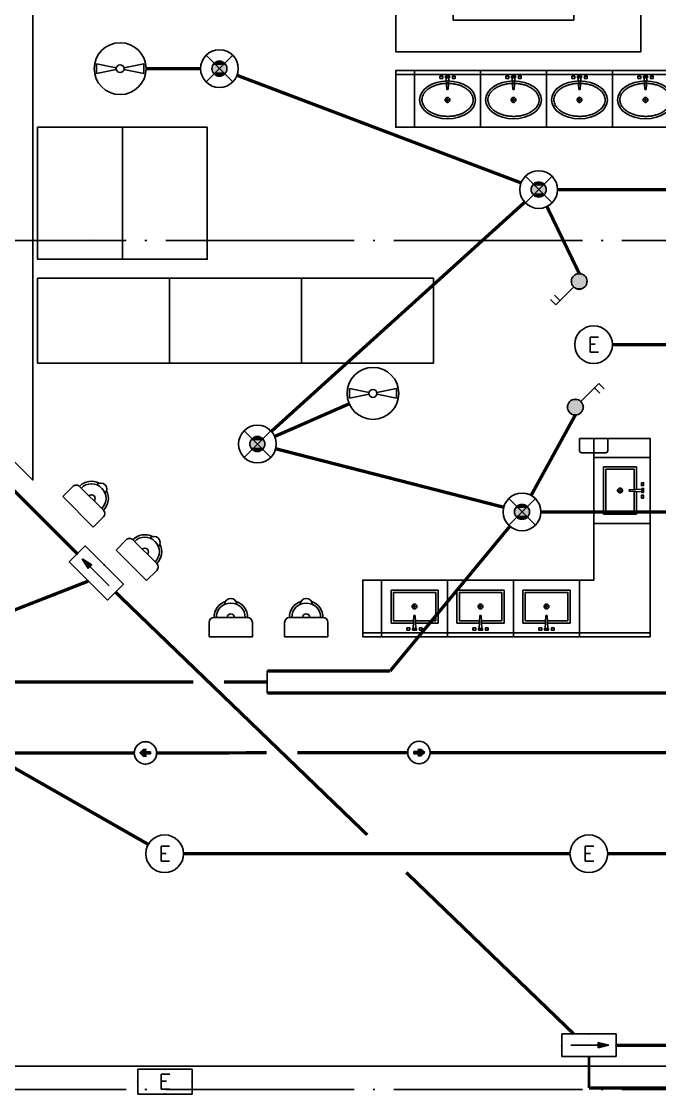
# Model space of a CAD drawing. Extents: x -288892 to 250096, y -100054 to 404668.
# Drawn here: x 95578 to 102350, y 96800 to 108122 of the extents above; entities that cross this region are included whole.
import ezdxf
from ezdxf.enums import TextEntityAlignment as Align
from ezdxf.xclip import XClip

# ---------------------------------------------------------------- set-up
doc = ezdxf.new("R2010")
doc.units = 0
doc.header["$LTSCALE"] = 1000
doc.header["$MEASUREMENT"] = 0
doc.linetypes.add('104-14# 核心筒$0$DOTE', pattern=[2.4200000000000004, 2, -0.2, 0.02, -0.2])
doc.linetypes.add('DASH', pattern=[0.35, 0.25, -0.1])
doc.layers.get('0').update_dxf_attribs({"linetype": 'CONTINUOUS'})
doc.layers.add('104-14# 核心筒$0$04-不打印_辅助线', color=165, linetype='CONTINUOUS', plot=False)
for name, color, linetype in [('104-14# 核心筒$0$A-E_电梯', 171, 'CONTINUOUS'), ('104-14# 核心筒$0$A-I_卫-洁具', 241, 'CONTINUOUS'), ('104-14# 核心筒$0$A-TECH_结构', 21, 'CONTINUOUS'), ('104-14# 核心筒$0$A_AXIS-轴线', 36, '104-14# 核心筒$0$DOTE'), ('EQUIP-动力', 3, 'CONTINUOUS'), ('EQUIP-照明', 3, 'CONTINUOUS'), ('TEL_TEXT', 3, 'CONTINUOUS'), ('WIRE-应急', 2, 'DASH'), ('WIRE-照明', 1, 'CONTINUOUS')]:
    doc.layers.add(name, color=color, linetype=linetype)
doc.layers.add('X-104 14#平面$0$000套内', color=226, linetype='CONTINUOUS', lineweight=30)
doc.styles.add('_TEL_DIM', font='SIMPLEX', dxfattribs={"width": 0.8, "height": 3.5, "bigfont": 'HZTXT'})
doc.styles.get("Standard").update_dxf_attribs({"font": 'gbenor.shx', "bigfont": 'gbcbig.shx'})

# ---------------------------------------------------------------- blocks, each defined once
blk = doc.blocks.new('104-14# 核心筒$0$jhat')
for p, q in [((-395, -250.0000000000582), (-395, 249.9999999999418)), ((-395, 249.9999999999418), (-44.99999999994179, 249.9999999999418)), ((-44.99999999994179, 249.9999999999418), (-44.99999999994179, 11.73657725605881)), ((-219.9999999999418, 32.25599999987753), (-219.9999999999418, 5.03999999986263)), ((-124.8214514199644, 8.000000000058208), (11.68149024352897, 14.3899337601033)), ((-124.8214514199644, 7.999999999941792), (-124.8214514199644, -8.000000000058208)), ((11.68149024352897, 14.3899337601033), (11.68149024352897, -14.3899337601033)), ((-225.0399999999208, -1.164153218269348e-10), (-253.7679999999236, -1.164153218269348e-10)), ((-219.9999999999418, -5.040000000095461), (-219.9999999999418, -32.76000000012573)), ((-186.7359999999171, -1.164153218269348e-10), (-214.9599999999045, -1.164153218269348e-10)), ((-124.8214514199644, -8.000000000058208), (11.68149024352897, -14.3899337601033)), ((-44.99999999994179, -12.38077738613356), (-44.99999999994179, -250.0000000000582)), ((-44.99999999994179, -250.0000000000582), (-395, -250.0000000000582))]:
    blk.add_line(p, q)
at = {"color": 8}
blk.add_lwpolyline([(-69.99999999994179, -11.06304409715813), (-69.99999999994179, -225.0000000000582), (-370, -225.0000000000582), (-370, 224.9999999999418), (-69.99999999994179, 224.9999999999418), (-69.99999999994179, 10.56628493819153)], dxfattribs=at)
at = {"ltscale": 1000, "const_width": 0.8399999999999999}
blk.add_lwpolyline([(-219.5799999999581, 0.1399999998975545, 0.9999999999999999), (-220.4199999999255, 0.1399999998975545, 0.9999999999999999)], format="xyb", close=True, dxfattribs=at)
for points in [[(7.191454842337407, 81.35012003820157), (30, 81.35012003820157), (30, 51.35012003820157), (7.191454842337407, 51.35012003820157)], [(11.68149024352897, -21.35012003820157), (30, -21.35012003820157), (30, 21.35012003820157), (11.68149024352897, 21.35012003820157)], [(7.191454842337407, -81.35012003820157), (30, -81.35012003820157), (30, -51.35012003820157), (7.191454842337407, -51.35012003820157)]]:
    blk.add_lwpolyline(points, close=True)
blk.add_circle((-219.9999999999418, -1.164153218269348e-10), 25.2)
at = {"layer": '104-14# 核心筒$0$04-不打印_辅助线'}
blk.add_lwpolyline([(100.0000000001164, -350), (100.0000000000582, 350), (-499.9999999999418, 350), (-499.9999999998836, -350)], close=True, dxfattribs=at)
blk = doc.blocks.new('104-14# 核心筒$0$hgfasg')
at = {"layer": '104-14# 核心筒$0$04-不打印_辅助线'}
blk.add_lwpolyline([(-450, 1400), (450, 1400), (450, 0), (-450, 0)], close=True, dxfattribs=at)
blk = doc.blocks.new('104-14# 核心筒$0$A-toilet-F2$0$A-toilet-F3$0$xb')
for p, q in [((-228.5999999991618, 152.3999999994412), (-228.6000000010245, 9.313225746154785e-10)), ((177.7999999998137, 203.2000000000698), (-177.7999999993481, 203.1999999994878)), ((228.6000000010245, -9.313225746154785e-10), (228.6000000005588, 152.3999999997905)), ((-228.6000000010245, 9.313225746154785e-10), (228.6000000010245, -9.313225746154785e-10))]:
    blk.add_line(p, q)
for centre, radius, start, end in [((-6.349999998696148, 209.549999998766), 171.56755229355, 106.6068803142738, 182.1210963969083), ((-6.349999998696148, 209.549999998766), 146.16755229355, 87.87890362284142, 182.1210963969083), ((9.313225746154785e-10, 342.8999999993248), 63.50000000000001, 1.07073087239469, 178.9292691276053), ((6.350000001490116, 209.549999998766), 146.16755229355, 357.8789036030917, 92.12109637715858), ((6.350000001490116, 209.549999998766), 171.56755229355, 357.8789036030917, 73.39311968572625), ((1.396983861923218e-09, 203.1999999987893), 38.1, 0, 180), ((-177.7999999993481, 152.3999999992084), 50.8, 90, 180), ((177.8000000002794, 152.3999999997905), 50.8, 0, 90)]:
    blk.add_arc(centre, radius, start, end)
blk = doc.blocks.new('104-14# 核心筒$0$wrert')
for p, q in [((300.0000000001164, 200.0000000001637), (1900.000000000116, 2300.000000000164)), ((300.0000000001164, 2300.000000000164), (1900.000000000116, 200.0000000001637)), ((2265.000000000116, 1890.120000000174), (2100.000000000175, 1890.120000000174)), ((2100.000000000175, 1890.120000000174), (2100.000000000175, 609.8800000001538)), ((2265.000000000116, 609.8800000001538), (2265.000000000116, 1890.120000000174)), ((2100.000000000175, 609.8800000001538), (2265.000000000116, 609.8800000001538))]:
    blk.add_line(p, q)
for points in [[(1.164153218269348e-10, 2600.000000000278), (2600.000000000175, 2600.000000000278), (2600.000000000175, -3.819877747446299e-11), (1.164153218269348e-10, -3.819877747446299e-11)], [(300.0000000001164, 2300.000000000164), (1900.000000000116, 2300.000000000164), (1900.000000000116, 200.0000000001637), (300.0000000001164, 200.0000000001637), (300.0000000001164, 2300.000000000164)]]:
    blk.add_lwpolyline(points, close=True)
blk = doc.blocks.new('104-14# 核心筒$0$meae')
for p, q in [((-215.039999999979, 0), (-243.7679999999818, 0)), ((-210, 5.039999999979045), (-210, 32.76000000000931)), ((-176.7359999999753, 0), (-204.9599999999627, 0)), ((-99.54815868195146, 8), (21.68149024352897, 14.3899337600451)), ((-99.54815868195146, -7.999999999941792), (-99.54815868195146, 8)), ((21.68149024352897, -14.3899337601033), (21.68149024352897, 14.3899337600451)), ((-210, -32.25599999999395), (-210, -5.039999999979045)), ((-99.54815868195146, -8.000000000058208), (21.68149024352897, -14.3899337601033))]:
    blk.add_line(p, q)
at = {"const_width": 0.8399999999999999}
blk.add_lwpolyline([(-209.5800000000163, -0.1400000000139698, -0.9999999999999999), (-210.4199999999837, -0.1400000000139698, -0.9999999999999999)], format="xyb", close=True, dxfattribs=at)
for points in [[(17.19145484233741, 81.35012003820157), (40, 81.35012003820157), (39.99999999994179, 51.35012003820157), (17.1914548422792, 51.35012003820157)], [(21.68149024352897, 21.35012003820157), (40, 21.35012003820157), (40, -21.35012003820157), (21.68149024352897, -21.35012003820157)], [(17.19145484233741, -81.35012003820157), (40, -81.35012003820157), (39.99999999994179, -51.35012003820157), (17.1914548422792, -51.35012003820157)]]:
    blk.add_lwpolyline(points, close=True)
blk.add_circle((-210, 0), 25.2)
blk.add_ellipse((-210, 0), major_axis=(0, -296.8388870928175), ratio=0.6737661697857759)
at = {"color": 8}
blk.add_open_spline([(-210, -271.838887092832), (-201.6286662275088, -271.838887092832), (-193.2556980797672, -270.8834744876949), (-176.5567826171755, -267.0318226981908), (-168.2292954665609, -264.1331208487391), (-151.7464247078751, -256.3412992825033), (-143.592075161112, -251.4461166422116), (-127.6688291439204, -239.6628589069005), (-119.9016611408442, -232.7743547918508), (-105.0053654383519, -217.100718463771), (-97.87740360945463, -208.3160983382841), (-84.50442564953119, -189.0367220979533), (-78.25994529254967, -178.5426552897552), (-66.86596525227651, -156.1005802754662), (-61.71665413689334, -144.1531549534993), (-52.68240508378949, -119.1104159536771), (-48.79751711455174, -106.0155586157343), (-42.41598126577446, -79.01830609660828), (-39.91934085072717, -65.11628590768669), (-36.39207964838715, -36.86706837144447), (-35.3614577781409, -22.5202054088586), (-34.79793056182098, 6.244822261855006), (-35.26502483320655, 20.66266644134885), (-37.68259151588427, 49.19399507466005), (-39.63306519814068, 63.30715293157846), (-44.95700291811954, 90.86129060061648), (-48.33046480413759, 104.3019146881416), (-56.39392556494568, 130.1611448710319), (-61.0838973345235, 142.5793309712317), (-71.62818411248736, 166.0733063118532), (-77.48238030000357, 177.1485642623738), (-90.15903716551838, 197.6798496269621), (-96.98112566315103, 207.1352148510632), (-111.3602107425686, 224.2113378457143), (-118.9163064261083, 231.8314545630128), (-134.510733252624, 245.1036245926516), (-142.547481424408, 250.7556368449004), (-158.868371842138, 260.0530890176306), (-167.1509793659789, 263.6999722997425), (-183.7976203592261, 269.0257272459567), (-192.162095878215, 270.7072330619558), (-208.8995512870024, 272.153067119536), (-217.2755150526064, 271.9185741905239), (-234.0031495776493, 269.526916392555), (-242.3573442720808, 267.3679324407713), (-258.9526960913208, 261.0731867576833), (-267.1936322519905, 256.9349128940958), (-283.3781850557425, 246.65468100406), (-291.3201072766096, 240.5117016318836), (-306.6623222918133, 226.2813428560039), (-314.0611830068519, 218.1942343084957), (-328.0653621423407, 200.2301868745126), (-334.6699371464783, 190.353927289194), (-346.859358667396, 169.044026111078), (-352.4439172392595, 157.6110181525), (-362.4072642970132, 133.476927122334), (-366.7859668953461, 120.7763437553076), (-374.1964356524404, 94.43610308453208), (-377.2281845823745, 80.79684587812517), (-381.8495765395346, 52.93462008907227), (-383.4392193020904, 38.71199739631265), (-385.1273327118251, 10.0537408667733), (-385.225804392132, -4.381569712015335), (-383.9285565786413, -33.08909023553133), (-382.5328362500295, -47.36097819061251), (-378.2902226594742, -75.36972922243876), (-375.4433290168527, -89.10625087702647), (-368.3874579074909, -115.6863969620317), (-364.1784936326439, -128.529630749661), (-354.5335200406262, -152.9902308470919), (-349.097582319926, -164.6071133053629), (-337.1786070214584, -186.3198765731067), (-330.6958189697471, -196.415140855941), (-316.9037533847149, -214.843760280055), (-309.5951420506462, -223.1764269854757), (-294.4000191528467, -237.9131964488188), (-286.5148495539906, -244.3169298697612), (-270.41386736813, -255.1213227973203), (-262.1997869724291, -259.5227866767091), (-245.6385630253353, -266.3373192788567), (-237.2919559226721, -268.7527736420161), (-222.6272707111784, -271.2949484957498), (-216.3134306632564, -271.838887092832), (-210, -271.838887092832)], degree=3, knots=[0, 0, 0, 0, 0.1541728099079682, 0.1541728099079682, 0.3083456198159364, 0.3083456198159364, 0.4625184297239047, 0.4625184297239047, 0.6166912396318729, 0.6166912396318729, 0.7708640495398411, 0.7708640495398411, 0.9250368594478093, 0.9250368594478093, 1.079209669355778, 1.079209669355778, 1.233382479263746, 1.233382479263746, 1.387555289171714, 1.387555289171714, 1.541728099079682, 1.541728099079682, 1.69590090898765, 1.69590090898765, 1.850073718895619, 1.850073718895619, 2.004246528803587, 2.004246528803587, 2.158419338711555, 2.158419338711555, 2.312592148619523, 2.312592148619523, 2.466764958527492, 2.466764958527492, 2.62093776843546, 2.62093776843546, 2.775110578343428, 2.775110578343428, 2.929283388251396, 2.929283388251396, 3.083456198159364, 3.083456198159364, 3.237629008067333, 3.237629008067333, 3.391801817975301, 3.391801817975301, 3.545974627883269, 3.545974627883269, 3.700147437791237, 3.700147437791237, 3.854320247699206, 3.854320247699206, 4.008493057607174, 4.008493057607174, 4.162665867515142, 4.162665867515142, 4.31683867742311, 4.31683867742311, 4.471011487331078, 4.471011487331078, 4.625184297239047, 4.625184297239047, 4.779357107147015, 4.779357107147015, 4.933529917054983, 4.933529917054983, 5.087702726962951, 5.087702726962951, 5.24187553687092, 5.24187553687092, 5.396048346778888, 5.396048346778888, 5.550221156686856, 5.550221156686856, 5.704393966594824, 5.704393966594824, 5.858566776502792, 5.858566776502792, 6.012739586410761, 6.012739586410761, 6.166912396318729, 6.166912396318729, 6.283185307179586, 6.283185307179586, 6.283185307179586, 6.283185307179586], dxfattribs=at)
at = {"layer": '104-14# 核心筒$0$04-不打印_辅助线'}
blk.add_lwpolyline([(-499.9999999998836, -349.9999999999418), (-499.9999999998836, 350.0000000000582), (100.0000000001164, 350.0000000000582), (100.0000000001164, -349.9999999999418)], close=True, dxfattribs=at)
blk = doc.blocks.new('104-14# 核心筒')
at = {"layer": '104-14# 核心筒$0$A-I_卫-洁具', "ltscale": 0.1}
for points in [[(99550.00029706035, 107600.0002015934), (102750, 107600.0002015947), (102750, 107000.0002015947), (99550.00029706035, 107000.0002015934)], [(99550.00029706028, 107560.0002015943), (102750.0000000001, 107560.0002015944), (102750.0000000001, 107600.0002015944), (99550.00029706028, 107600.0002015943)], [(99200.00000000253, 101599.9999999955), (102250.0000000003, 101599.9999999955), (102250.0000000003, 101639.9999999955), (99200.00000000253, 101639.9999999955)]]:
    blk.add_lwpolyline(points, close=True, dxfattribs=at)
blk.add_lwpolyline([(101499.9999999995, 103699.9999999987), (101799.9999999995, 103699.9999999987), (101799.9999999995, 103569.9999999987, -0.414213562373095), (101779.9999999995, 103549.9999999987), (101519.9999999995, 103549.9999999987, -0.414213562373095), (101499.9999999995, 103569.9999999987)], format="xyb", close=True, dxfattribs=at)
for points in [[(101649.9999999995, 102199.9999999956), (101649.9999999995, 103699.9999999987), (102249.9999999995, 103699.9999999987), (102249.9999999996, 101599.9999999956), (101649.9999999996, 101599.9999999956)], [(101649.9999999995, 101599.9999999956), (99200.00000000253, 101599.9999999955), (99200.00000000253, 102199.9999999955), (101649.9999999995, 102199.9999999956)]]:
    blk.add_lwpolyline(points, dxfattribs=at)
at = {"layer": '104-14# 核心筒$0$A-TECH_结构'}
blk.add_lwpolyline([(96307.93221992342, 105850.0000205057), (96307.93221992342, 105850.0000205057)], dxfattribs=at)
at = {"layer": '104-14# 核心筒$0$A_AXIS-轴线'}
for p, q in [((-9370.123865286841, 105800), (120259.9219097959, 105800)), ((-9370.123865286841, 96800), (120259.9219097959, 96800))]:
    blk.add_line(p, q, dxfattribs=at)
at = {"layer": '104-14# 核心筒$0$A-E_电梯', "rotation": 270}
blk.add_blockref('104-14# 核心筒$0$wrert', (99549.99999999983, 110400.000201595), dxfattribs=at)
at = {"layer": '104-14# 核心筒$0$A-I_卫-洁具', "ltscale": 0.1, "xscale": -1}
for name, p, rotation in [('104-14# 核心筒$0$meae', (100100.0001485301, 107500.0002015941), 270), ('104-14# 核心筒$0$meae', (100800.0001485301, 107500.0002015941), 270), ('104-14# 核心筒$0$meae', (101500.0001485301, 107500.0002015941), 270), ('104-14# 核心筒$0$meae', (102200.0001485301, 107500.0002015935), 270), ('104-14# 核心筒$0$hgfasg', (95750.00000000035, 104949.9999999961), 270), ('104-14# 核心筒$0$hgfasg', (97150.00000000035, 104949.9999999961), 270), ('104-14# 核心筒$0$hgfasg', (98550.00000000035, 104949.9999999961), 270), ('104-14# 核心筒$0$jhat', (102149.9999999996, 103149.9999999949), 180), ('104-14# 核心筒$0$A-toilet-F2$0$A-toilet-F3$0$xb', (96178.8271647697, 102922.7922062287), 314.9999999997665), ('104-14# 核心筒$0$A-toilet-F2$0$A-toilet-F3$0$xb', (96744.51258971894, 102357.1067812795), 314.9999999997665), ('104-14# 核心筒$0$jhat', (99750.00000000183, 101699.9999999955), 90), ('104-14# 核心筒$0$jhat', (100450.0000000018, 101699.9999999955), 90), ('104-14# 核心筒$0$jhat', (101149.9999999996, 101699.9999999953), 90)]:
    blk.add_blockref(name, p, dxfattribs=dict(at, rotation=rotation))
for name, p in [('104-14# 核心筒$0$hgfasg', (96199.99999999997, 105600.0000205017)), ('104-14# 核心筒$0$hgfasg', (97099.99999999997, 105600.0000205017)), ('104-14# 核心筒$0$A-toilet-F2$0$A-toilet-F3$0$xb', (97800.30559062574, 101600.0000001711)), ('104-14# 核心筒$0$A-toilet-F2$0$A-toilet-F3$0$xb', (98600.30559062574, 101600.0000001711))]:
    blk.add_blockref(name, p, dxfattribs=at)
blk = doc.blocks.new('X-104 14#平面')
at = {"layer": 'X-104 14#平面$0$000套内'}
blk.add_lwpolyline([(115950.0000007869, 101099.9999999983), (117513.1111866238, 101081.9109515254), (120578.1922918319, 127784.4480977187), (99531.23646535596, 133640.318897471), (92084.53611309853, 106875.6619016627), (95699.99999995419, 103260.198014807), (95699.99995758184, 110500.0000182753), (98900.00035087192, 110500.0000182758), (98900.00029706054, 110500.0001025796), (110900.00000169, 110500.000014534), (110899.9999969624, 111900.0002765047), (115949.9999992324, 111900.0001267134)], close=True, dxfattribs=at)
blk.add_lwpolyline([(77399.99999999997, 110450), (86700.00000000009, 110449.9999999999), (86700.00000000007, 109199.9999990159), (86650.00000000007, 109199.9999990159), (86650.00000000006, 107299.9999999959), (84300.00000000006, 107299.999999996), (84300.00000000006, 96899.99999999999), (92649.99999999991, 96899.99999999985), (92649.99999999999, 97049.99999999994), (109900.0000000002, 97049.99999999965), (109899.9999999998, 101100.0000000368), (112900.0000000004, 101100.0000000177), (112899.9999999985, 99899.99999998792), (115599.9999999997, 99899.99999996801), (115600.0000000016, 100394.1666666661), (116300, 100400), (116300, 101100), (117364.2026031155, 101100), (117398.4967621832, 100083.4068920796)], dxfattribs=at)
ref = blk.add_blockref('104-14# 核心筒', (0, 0))
XClip(ref).set_block_clipping_path([(-38664.36238214614, -25499.99999999997), (139216.5485069363, 330900)])
blk = doc.blocks.new('$equip$00001838')
blk.add_circle((0, 0), 0.5)
at = {"color": 7, "style": '_TEL_DIM'}
blk.add_attdef('$TEXT$', text='', height=0.4, dxfattribs=at).set_placement((0, 0), align=Align.MIDDLE_CENTER)
at = {"color": 7, "style": '_TEL_DIM', "flags": 1}
blk.add_attdef('A', text='', height=2e-05, dxfattribs=at).set_placement((0, 0), align=Align.MIDDLE_CENTER)
blk = doc.blocks.new('$equip$00001149')
for p, q in [((-0.353553390592424, 0.353553390592424), (0.353553390592424, -0.353553390592424)), ((0.353553390592424, 0.353553390592424), (-0.353553390592424, -0.353553390592424))]:
    blk.add_line(p, q)
for radius in [0.5, 0.2]:
    blk.add_circle((0, 0), radius)
for points in [[(-0.1732050807586347, 0.09999999999854481), (0.1732050807586347, 0.09999999999854481), (-0.2000000000007276, 0), (0.2000000000007276, 0)], [(-0.1732050807586347, -0.09999999999854481), (0.1732050807586347, -0.09999999999854481), (-0.2000000000007276, 0), (0.2000000000007276, 0)], [(-0.09999999999854481, 0.1732050807586347), (0.09999999999854481, 0.1732050807586347), (-0.1732050807586347, 0.09999999999854481), (0.1732050807586347, 0.09999999999854481)], [(0, 0.2000000000007276), (0, 0.2000000000007276), (-0.09999999999854481, 0.1732050807586347), (0.09999999999854481, 0.1732050807586347)], [(-0.09999999999854481, -0.1732050807586347), (0.09999999999854481, -0.1732050807586347), (-0.1732050807586347, -0.09999999999854481), (0.1732050807586347, -0.09999999999854481)], [(0, -0.2000000000007276), (0, -0.2000000000007276), (-0.09999999999854481, -0.1732050807586347), (0.09999999999854481, -0.1732050807586347)]]:
    blk.add_solid(points)
at = {"flags": 9}
blk.add_attdef('A', (0, 0), '', height=2e-05, dxfattribs=at)
blk = doc.blocks.new('$equip$00001304')
for p, q in [((-0.625, -0.1302083333357587), (-0.625, 0.1302083333357587)), ((-0.625, 0.1302083333357587), (-0.1019771270548517, 0.02124523480597418)), ((0.625, 0.1302083333357587), (0.1019771270548517, 0.02124523480597418)), ((0.625, -0.1302083333357587), (0.625, 0.1302083333357587)), ((-0.1019771270548517, -0.02124523480597418), (-0.625, -0.1302083333357587)), ((0.1019771270548517, -0.02124523480597418), (0.625, -0.1302083333357587))]:
    blk.add_line(p, q)
for radius in [0.6875, 0.1041666666666797]:
    blk.add_circle((0, 0), radius)
at = {"flags": 9}
blk.add_attdef('A', (0, 0), '', height=2e-05, dxfattribs=at)
blk = doc.blocks.new('$equip$00001963')
for p, q in [((0.1473139127447212, 0.3556472460822988), (0.624999999996362, 0.8333333333339397)), ((0.5118629150056222, 0.7201962483431998), (0.653284271244047, 0.578774892108413)), ((0.624999999996362, 0.8333333333339397), (0.7664213562347868, 0.6919119770955149))]:
    blk.add_line(p, q)
blk.add_circle((-3.637978807091713e-12, 0.2083333333339397), 0.2083333333334168)
for p in [(0, 0.4166666666660603), (-0.2083333333393966, 0.2083333333375776), (0, 0), (0.2083333333284827, 0.2083333333375776)]:
    blk.add_point(p)
for points in [[(-0.1804219591249421, 0.312500000001819), (0.1804219591176661, 0.312500000001819), (-0.2083333333357587, 0.2083333333339397), (0.2083333333284827, 0.2083333333339397)], [(-0.1041666666715173, 0.3887552924552438), (0.1041666666642413, 0.3887552924552438), (-0.1804219591249421, 0.312500000001819), (0.1804219591176661, 0.312500000001819)], [(-3.637978807091713e-12, 0.4166666666660603), (-3.637978807091713e-12, 0.4166666666660603), (-0.1041666666715173, 0.3887552924552438), (0.1041666666642413, 0.3887552924552438)], [(-0.1804219591249421, 0.1041666666660603), (0.1804219591176661, 0.1041666666660603), (-0.2083333333357587, 0.2083333333339397), (0.2083333333284827, 0.2083333333339397)], [(-0.1041666666715173, 0.02791137421263556), (0.1041666666642413, 0.02791137421263556), (-0.1804219591249421, 0.1041666666660603), (0.1804219591176661, 0.1041666666660603)], [(-3.637978807091713e-12, 1.818989403545856e-12), (-3.637978807091713e-12, 1.818989403545856e-12), (-0.1041666666715173, 0.02791137421263556), (0.1041666666642413, 0.02791137421263556)]]:
    blk.add_solid(points)
at = {"layer": 'TEL_TEXT', "style": '_TEL_DIM', "flags": 1}
blk.add_attdef('A', text='', height=2e-05, dxfattribs=at).set_placement((0, 0), align=Align.MIDDLE_CENTER)
blk = doc.blocks.new('$equip$00002540')
blk.add_hatch(color=256).paths.add_polyline_path([(0.2400000000016007, 0.3720000000030268), (0.2400000000016007, 0.2280000000064319), (0.5280000000020664, 0.3000000000029104)])
for p, q in [((-0.7199999999975262, 0.6000000000058208), (-0.7199999999975262, 0)), ((0.7199999999975262, 0.6000000000058208), (-0.7199999999975262, 0.6000000000058208)), ((0.7199999999975262, 0), (0.7199999999975262, 0.6000000000058208)), ((0.2400000000016007, 0.3720000000030268), (0.2400000000016007, 0.2280000000064319)), ((0.5280000000020664, 0.3000000000029104), (0.2400000000016007, 0.3720000000030268)), ((0.2400000000016007, 0.2280000000064319), (0.5280000000020664, 0.3000000000029104)), ((-0.7199999999975262, 0), (0.7199999999975262, 0))]:
    blk.add_line(p, q)
at = {"color": 7}
blk.add_line((-0.4800000000032014, 0.3000000000029104), (0.4800000000032014, 0.3000000000029104), dxfattribs=at)
at = {"const_width": 0.02}
blk.add_lwpolyline([(-0.7199999999975262, 0.6000000000058208), (-0.7199999999975262, 0), (0.7199999999975262, 0), (0.7199999999975262, 0.6000000000058208), (-0.7199999999975262, 0.6000000000058208), (-0.7199999999975262, 0)], dxfattribs=at)
for p in [(0, 0.6000000000058208), (-0.7199999999975262, 0.3000000000029104), (0.7199999999975262, 0.3000000000029104), (0, 0)]:
    blk.add_point(p)
at = {"color": 7, "style": '_TEL_DIM', "flags": 1}
blk.add_attdef('A', text='', height=2e-05, dxfattribs=at).set_placement((0, 0), align=Align.MIDDLE_CENTER)
blk = doc.blocks.new('$equip$00002541')
blk.add_hatch(color=256).paths.add_polyline_path([(-0.2400000000016007, 0.3719999999993888), (-0.5280000000020664, 0.2999999999992724), (-0.2400000000016007, 0.227999999999156)])
for p, q in [((-0.7199999999975262, 0.5999999999949068), (-0.7199999999975262, 0)), ((0.7199999999975262, 0.5999999999949068), (-0.7199999999975262, 0.5999999999949068)), ((0.7199999999975262, 0), (0.7199999999975262, 0.5999999999949068)), ((-0.2400000000016007, 0.3719999999993888), (-0.5280000000020664, 0.2999999999992724)), ((-0.5280000000020664, 0.2999999999992724), (-0.2400000000016007, 0.227999999999156)), ((-0.2400000000016007, 0.3719999999993888), (-0.2400000000016007, 0.227999999999156)), ((-0.7199999999975262, 0), (0.7199999999975262, 0))]:
    blk.add_line(p, q)
at = {"color": 7}
blk.add_line((-0.4800000000032014, 0.2999999999992724), (0.4800000000032014, 0.2999999999992724), dxfattribs=at)
at = {"const_width": 0.02}
blk.add_lwpolyline([(-0.7199999999975262, 0.5999999999949068), (-0.7199999999975262, 0), (0.7199999999975262, 0), (0.7199999999975262, 0.5999999999949068), (-0.7199999999975262, 0.5999999999949068), (-0.7199999999975262, 0)], dxfattribs=at)
for p in [(0, 0.5999999999949068), (-0.7199999999975262, 0.2999999999956344), (0.7199999999975262, 0.2999999999956344), (0, 0)]:
    blk.add_point(p)
at = {"color": 7, "style": '_TEL_DIM', "flags": 1}
blk.add_attdef('A', text='', height=2e-05, dxfattribs=at).set_placement((0, 0), align=Align.MIDDLE_CENTER)
blk = doc.blocks.new('$equip$00002534')
for p, q in [((-0.7200000000011642, 0.6599999999998545), (-0.7200000000011642, 0)), ((0.7200000000011642, 0.6599999999998545), (-0.7200000000011642, 0.6599999999998545)), ((0.7200000000011642, 0), (0.7200000000011642, 0.6599999999998545)), ((-0.7200000000011642, 0), (0.7200000000011642, 0))]:
    blk.add_line(p, q)
at = {"const_width": 0.02}
blk.add_lwpolyline([(-0.7200000000011642, 0.6599999999998545), (-0.7200000000011642, 0), (0.7200000000011642, 0), (0.7200000000011642, 0.6599999999998545), (-0.7200000000011642, 0.6599999999998545), (-0.7200000000011642, 0)], dxfattribs=at)
for p in [(0, 0.6599999999998545), (-0.7200000000011642, 0.3299999999981083), (0.7200000000011642, 0.3299999999981083), (0, 0)]:
    blk.add_point(p)
at = {"color": 7, "style": '_TEL_DIM'}
blk.add_attdef('$TEXT$', text='', height=0.4, dxfattribs=at).set_placement((0, 0.3299999999981083), align=Align.MIDDLE_CENTER)
at = {"color": 7, "style": '_TEL_DIM', "flags": 1}
blk.add_attdef('A', text='', height=2e-05, dxfattribs=at).set_placement((0, 0), align=Align.MIDDLE_CENTER)
blk = doc.blocks.new('$equip_U$00000283(晏大钊)')
at = {"color": 3, "linetype": 'ByBlock', "ltscale": 5}
for p, q in [((-0.2723380496354366, 0.05358963180333376), (-0.2723380496354366, -0.06141036819644796)), ((0.07266195036572753, 0.05358963180333376), (-0.2723380496354366, 0.05358963180333376)), ((0.07266195036572753, 0.05358963180333376), (-0.05505848884422448, 0.1685896318031155)), ((-0.05505848884422448, 0.1685896318031155), (0.1110812915576389, 0.1685896318031155)), ((0.0676619503647089, 0.05358963180333376), (0.07266195036572753, 0.05358963180333376)), ((0.1110812915576389, 0.1685896318031155), (0.302661950365291, -0.003910368195647607)), ((-0.2723380496354366, -0.06141036819644796), (0.07266195036572753, -0.06141036819644796)), ((-0.05505848884422448, -0.1764103681962297), (0.07266195036572753, -0.06141036819644796)), ((0.1110812915576389, -0.1764103681962297), (-0.05505848884422448, -0.1764103681962297)), ((0.0676619503647089, -0.06141036819644796), (0.07266195036572753, -0.06141036819644796)), ((0.302661950365291, -0.003910368195647607), (0.1110812915576389, -0.1764103681962297))]:
    blk.add_line(p, q, dxfattribs=at)
at = {"color": 3}
for p, q in [((-0.2712985488033155, 0.05358963180333376), (-0.2723380496354366, 0.05255013097303163)), ((-0.2600732286518905, 0.05358963180333376), (-0.2723380496354366, 0.04132481082160666)), ((-0.2488479085004656, 0.05358963180333376), (-0.2723380496354366, 0.03009949067018169)), ((-0.2376225883490406, 0.05358963180333376), (-0.2723380496354366, 0.01887417051875673)), ((-0.2263972681976156, 0.05358963180333376), (-0.2723380496354366, 0.007648850367331761)), ((-0.2151719480461907, 0.05358963180333376), (-0.2723380496354366, -0.003576469784093206)), ((-0.2039466278947657, 0.05358963180333376), (-0.2723380496354366, -0.01480178993551817)), ((-0.1927213077433407, 0.05358963180333376), (-0.2723380496354366, -0.02602711008694314)), ((-0.1814959875919158, 0.05358963180333376), (-0.2723380496354366, -0.03725243023836811)), ((-0.1702706674404908, 0.05358963180333376), (-0.2723380496354366, -0.04847775038979307)), ((-0.1590453472890658, 0.05358963180333376), (-0.2723380496354366, -0.05970307054121804)), ((-0.2712985488033155, 0.05358963180333376), (-0.2723380496354366, 0.05255013097303163)), ((-0.2600732286518905, 0.05358963180333376), (-0.2723380496354366, 0.04132481082160666)), ((-0.2488479085004656, 0.05358963180333376), (-0.2723380496354366, 0.03009949067018169)), ((-0.2376225883490406, 0.05358963180333376), (-0.2723380496354366, 0.01887417051875673)), ((-0.2263972681976156, 0.05358963180333376), (-0.2723380496354366, 0.007648850367331761)), ((-0.2151719480461907, 0.05358963180333376), (-0.2723380496354366, -0.003576469784093206)), ((-0.2039466278947657, 0.05358963180333376), (-0.2723380496354366, -0.01480178993551817)), ((-0.1927213077433407, 0.05358963180333376), (-0.2723380496354366, -0.02602711008694314)), ((-0.1814959875919158, 0.05358963180333376), (-0.2723380496354366, -0.03725243023836811)), ((-0.1702706674404908, 0.05358963180333376), (-0.2723380496354366, -0.04847775038979307)), ((-0.1590453472890658, 0.05358963180333376), (-0.2723380496354366, -0.05970307054121804)), ((-0.07241776010050671, 0.05358963180333376), (-0.2719840393219783, 0.05358963180333376)), ((-0.1478200271376409, 0.05358963180333376), (-0.2628200271392416, -0.06141036819644796)), ((-0.1478200271376409, 0.05358963180333376), (-0.2628200271392416, -0.06141036819644796)), ((-0.1365947069862159, 0.05358963180333376), (-0.2515947069878166, -0.06141036819644796)), ((-0.1365947069862159, 0.05358963180333376), (-0.2515947069878166, -0.06141036819644796)), ((-0.1253693868347909, 0.05358963180333376), (-0.2403693868363916, -0.06141036819644796)), ((-0.1253693868347909, 0.05358963180333376), (-0.2403693868363916, -0.06141036819644796)), ((-0.114144066683366, 0.05358963180333376), (-0.2291440666849667, -0.06141036819644796)), ((-0.114144066683366, 0.05358963180333376), (-0.2291440666849667, -0.06141036819644796)), ((-0.102918746531941, 0.05358963180333376), (-0.2179187465335417, -0.06141036819644796)), ((-0.102918746531941, 0.05358963180333376), (-0.2179187465335417, -0.06141036819644796)), ((-0.09169342638051603, 0.05358963180333376), (-0.2066934263821167, -0.06141036819644796)), ((-0.09169342638051603, 0.05358963180333376), (-0.2066934263821167, -0.06141036819644796)), ((-0.08046810622909106, 0.05358963180333376), (-0.1954681062306918, -0.06141036819644796)), ((-0.08046810622909106, 0.05358963180333376), (-0.1954681062306918, -0.06141036819644796)), ((-0.0692427860776661, 0.05358963180333376), (-0.1842427860792668, -0.06141036819644796)), ((-0.0692427860776661, 0.05358963180333376), (-0.1842427860792668, -0.06141036819644796)), ((-0.05801746592624113, 0.05358963180333376), (-0.1730174659278418, -0.06141036819644796)), ((-0.05801746592624113, 0.05358963180333376), (-0.1730174659278418, -0.06141036819644796)), ((-0.04679214577481616, 0.05358963180333376), (-0.1617921457764169, -0.06141036819644796)), ((-0.04679214577481616, 0.05358963180333376), (-0.1617921457764169, -0.06141036819644796)), ((-0.03556682562702917, 0.05358963180333376), (-0.1505668256249919, -0.06141036819644796)), ((-0.03556682562702917, 0.05358963180333376), (-0.1505668256249919, -0.06141036819644796)), ((-0.02434150547560421, 0.05358963180333376), (-0.1393415054735669, -0.06141036819644796)), ((-0.02434150547560421, 0.05358963180333376), (-0.1393415054735669, -0.06141036819644796)), ((-0.01311618532417924, 0.05358963180333376), (-0.128116185322142, -0.06141036819644796)), ((-0.01311618532417924, 0.05358963180333376), (-0.128116185322142, -0.06141036819644796)), ((-0.001890865172754275, 0.05358963180333376), (-0.116890865170717, -0.06141036819644796)), ((-0.001890865172754275, 0.05358963180333376), (-0.116890865170717, -0.06141036819644796)), ((0.009334454978670692, 0.05358963180333376), (-0.105665545019292, -0.06141036819644796)), ((0.009334454978670692, 0.05358963180333376), (-0.105665545019292, -0.06141036819644796)), ((0.02055977513009566, 0.05358963180333376), (-0.09444022486786707, -0.06141036819644796)), ((0.02055977513009566, 0.05358963180333376), (-0.09444022486786707, -0.06141036819644796)), ((0.03178509528152063, 0.05358963180333376), (-0.0832149047164421, -0.06141036819644796)), ((0.03178509528152063, 0.05358963180333376), (-0.0832149047164421, -0.06141036819644796)), ((0.04301041543294559, 0.05358963180333376), (-0.07198958456501714, -0.06141036819644796)), ((0.04301041543294559, 0.05358963180333376), (-0.07198958456501714, -0.06141036819644796)), ((0.05423573558437056, 0.05358963180333376), (-0.06076426441359217, -0.06141036819644796)), ((0.05423573558437056, 0.05358963180333376), (-0.06076426441359217, -0.06141036819644796)), ((0.06546105573579553, 0.05358963180333376), (-0.04953894426216721, -0.06141036819644796)), ((0.06546105573579553, 0.05358963180333376), (-0.04953894426216721, -0.06141036819644796)), ((-0.0440453472911031, 0.1685896318031155), (-0.04926333092225832, 0.1633716481719603)), ((-0.0440453472911031, 0.1685896318031155), (-0.04926333092225832, 0.1633716481719603)), ((-0.03282002713967813, 0.1685896318031155), (-0.04335652379450039, 0.1580531351464742)), ((-0.03282002713967813, 0.1685896318031155), (-0.04335652379450039, 0.1580531351464742)), ((0.2125640717167698, 0.07721412612045242), (-0.04106042259809328, -0.1764103681962297)), ((0.1651322414836613, 0.02978229588552495), (-0.04106042259809328, -0.1764103681962297)), ((0.1534960004573804, 0.1303992563734937), (-0.03831362411074224, -0.06141036819644796)), ((0.1534960004573804, 0.1303992563734937), (-0.03831362411074224, -0.06141036819644796)), ((-0.02159470698825317, 0.1685896318031155), (-0.03744971667038044, 0.1527346221209882)), ((-0.02159470698825317, 0.1685896318031155), (-0.03744971667038044, 0.1527346221209882)), ((-0.0103693868368282, 0.1685896318031155), (-0.03154290954262251, 0.1474161090973212)), ((-0.0103693868368282, 0.1685896318031155), (-0.03154290954262251, 0.1474161090973212)), ((0.2184708788445278, 0.07189561309496639), (-0.02983510244666832, -0.1764103681962297)), ((0.1653175850624393, 0.01874231931105896), (-0.02983510244666832, -0.1764103681962297)), ((0.1594028075851384, 0.1250807433480077), (-0.02708830395931727, -0.06141036819644796)), ((0.1594028075851384, 0.1250807433480077), (-0.02708830395931727, -0.06141036819644796)), ((0.0008559333145967685, 0.1685896318031155), (-0.02563610241486458, 0.1420975960718351)), ((0.0008559333145967685, 0.1685896318031155), (-0.02563610241486458, 0.1420975960718351)), ((0.01208125346602174, 0.1685896318031155), (-0.01972929529074463, 0.1367790830463491)), ((0.01208125346602174, 0.1685896318031155), (-0.01972929529074463, 0.1367790830463491)), ((0.2243776859722857, 0.06657710006948037), (-0.01860978229524335, -0.1764103681962297)), ((0.1655029286375793, 0.007702342738411971), (-0.01860978229524335, -0.1764103681962297)), ((0.1653096147092583, 0.1197622303225216), (-0.01586298380789231, -0.06141036819644796)), ((0.1653096147092583, 0.1197622303225216), (-0.01586298380789231, -0.06141036819644796)), ((0.0233065736174467, 0.1685896318031155), (-0.0138224881629867, 0.1314605700208631)), ((0.0233065736174467, 0.1685896318031155), (-0.0138224881629867, 0.1314605700208631)), ((0.03453189376887167, 0.1685896318031155), (-0.007915681038866751, 0.1261420569953771)), ((0.03453189376887167, 0.1685896318031155), (-0.007915681038866751, 0.1261420569953771)), ((0.2302844930964056, 0.06125858704399434), (-0.007384462143818382, -0.1764103681962297)), ((0.1712164218370162, 0.1144437172970356), (-0.004637663656467339, -0.06141036819644796)), ((0.1712164218370162, 0.1144437172970356), (-0.004637663656467339, -0.06141036819644796)), ((0.04575721392029664, 0.1685896318031155), (-0.002008873911108822, 0.12082354397171)), ((0.04575721392029664, 0.1685896318031155), (-0.002008873911108822, 0.12082354397171)), ((0.2361913002241636, 0.0559400740203273), (0.003840858007606585, -0.1764103681962297)), ((0.0569825340717216, 0.1685896318031155), (0.003897933213011129, 0.115505030946224)), ((0.0569825340717216, 0.1685896318031155), (0.003897933213011129, 0.115505030946224)), ((0.1771232289611362, 0.1091252042715496), (0.006587656494957628, -0.06141036819644796)), ((0.1771232289611362, 0.1091252042715496), (0.006587656494957628, -0.06141036819644796)), ((0.06820785422314657, 0.1685896318031155), (0.009804740340769058, 0.110186517920738)), ((0.06820785422314657, 0.1685896318031155), (0.009804740340769058, 0.110186517920738)), ((0.2420981073482835, 0.05062156099484127), (0.01506617815903155, -0.1764103681962297)), ((0.07943317437457154, 0.1685896318031155), (0.01571154746852699, 0.1048680048952519)), ((0.07943317437457154, 0.1685896318031155), (0.01571154746852699, 0.1048680048952519)), ((0.1830300360888941, 0.1038066912460636), (0.01781297664638259, -0.06141036819644796)), ((0.1830300360888941, 0.1038066912460636), (0.01781297664638259, -0.06141036819644796)), ((0.0906584945259965, 0.1685896318031155), (0.02161835459264694, 0.09954949186976592)), ((0.0906584945259965, 0.1685896318031155), (0.02161835459264694, 0.09954949186976592)), ((0.2480049144760414, 0.04530304796935525), (0.02629149831045652, -0.1764103681962297)), ((0.1018838146774215, 0.1685896318031155), (0.02752516172040487, 0.09423097884609888)), ((0.1018838146774215, 0.1685896318031155), (0.02752516172040487, 0.09423097884609888)), ((0.1889368432130141, 0.09848817822239653), (0.02903829679780756, -0.06141036819644796)), ((0.1889368432130141, 0.09848817822239653), (0.02903829679780756, -0.06141036819644796)), ((0.1121483505739889, 0.1676288475500769), (0.03343196884452482, 0.08891246582061285)), ((0.1121483505739889, 0.1676288475500769), (0.03343196884452482, 0.08891246582061285)), ((0.2539117216001614, 0.03998453494386922), (0.03751681846188148, -0.1764103681962297)), ((0.1180551577017468, 0.1623103345245909), (0.03933877597228275, 0.08359395279512682)), ((0.1180551577017468, 0.1623103345245909), (0.03933877597228275, 0.08359395279512682)), ((0.194843650340772, 0.0931696651969105), (0.04026361694923253, -0.06141036819644796)), ((0.194843650340772, 0.0931696651969105), (0.04026361694923253, -0.06141036819644796)), ((0.1239619648258667, 0.1569918214991048), (0.0452455830964027, 0.0782754397696408)), ((0.1239619648258667, 0.1569918214991048), (0.0452455830964027, 0.0782754397696408)), ((0.2598185287279193, 0.03466602191838319), (0.04874213861330645, -0.1764103681962297)), ((0.1298687719536247, 0.1516733084736188), (0.05115239022416063, 0.07295692674415477)), ((0.1298687719536247, 0.1516733084736188), (0.05115239022416063, 0.07295692674415477)), ((0.200750457464892, 0.08785115217142447), (0.05148893709701952, -0.06141036819644796)), ((0.200750457464892, 0.08785115217142447), (0.05148893709701952, -0.06141036819644796)), ((0.1357755790777446, 0.1463547954481328), (0.05705919735191856, 0.06763841372048773)), ((0.1357755790777446, 0.1463547954481328), (0.05705919735191856, 0.06763841372048773)), ((0.2657253358520393, 0.02934750889289717), (0.05996745876473142, -0.1764103681962297)), ((0.2066572645926499, 0.08253263914593845), (0.06271425724844448, -0.06141036819644796)), ((0.1649468979048834, 0.04082227245999093), (0.06271425724844448, -0.06141036819644796)), ((0.1416823862055026, 0.1410362824244658), (0.0629660044760385, 0.06231990069500171)), ((0.1416823862055026, 0.1410362824244658), (0.0629660044760385, 0.06231990069500171)), ((0.1475891933332605, 0.1357177693989797), (0.06887281160379644, 0.05700138766951568)), ((0.1475891933332605, 0.1357177693989797), (0.06887281160379644, 0.05700138766951568)), ((0.2716321429797972, 0.02402899586741114), (0.07119277891615639, -0.1764103681962297)), ((0.2775389501039172, 0.0187104828437441), (0.08241809906758135, -0.1764103681962297)), ((0.2834457572316751, 0.01339196981825808), (0.09364341921900632, -0.1764103681962297)), ((0.2834457572316751, 0.01339196981825808), (0.09364341921900632, -0.1764103681962297)), ((0.289352564359433, 0.008073456792772049), (0.1048687393704313, -0.1764103681962297)), ((0.289352564359433, 0.008073456792772049), (0.1048687393704313, -0.1764103681962297)), ((0.295259371483553, 0.002754943767286022), (0.1614123308681883, -0.1310920968480787)), ((0.295259371483553, 0.002754943767286022), (0.1614123308681883, -0.1310920968480787)), ((0.2066572645926499, 0.08253263914593845), (0.166351767587912, 0.04222714213938161)), ((0.2125640717167698, 0.07721412612045242), (0.1777687608228007, 0.04241881522466429)), ((0.2184708788445278, 0.07189561309496639), (0.1891857540613273, 0.04261048831176595)), ((0.2243776859722857, 0.06657710006948037), (0.200602747296216, 0.04280216139704862)), ((0.2302844930964056, 0.06125858704399434), (0.2115788291339413, 0.04255292308153003)), ((0.2361913002241636, 0.0559400740203273), (0.2117641727127193, 0.03151294650888303)), ((0.2420981073482835, 0.05062156099484127), (0.2119495162878593, 0.02047296993441705)), ((0.2480049144760414, 0.04530304796935525), (0.2121348598666373, 0.00943299335995107)), ((0.2539117216001614, 0.03998453494386922), (0.2123202034454152, -0.001606983212695923)), ((0.2598185287279193, 0.03466602191838319), (0.2125055470205552, -0.0126469597871619)), ((0.2657253358520393, 0.02934750889289717), (0.2126908905993332, -0.02368693636162789)), ((0.2716321429797972, 0.02402899586741114), (0.2128762341781112, -0.03472691293427488)), ((0.2775389501039172, 0.0187104828437441), (0.2130615777532512, -0.04576688950874086)), ((-0.0272185421854374, -0.1513431676339678), (-0.05228574274951825, -0.1764103681962297)), ((-0.0272185421854374, -0.1513431676339678), (-0.05228574274951825, -0.1764103681962297)), ((0.1656882722163573, -0.00333763383605401), (-0.007384462143818382, -0.1764103681962297)), ((0.1658736157951353, -0.01437761041051999), (0.003840858007606585, -0.1764103681962297)), ((0.1660589593702753, -0.02541758698316698), (0.01506617815903155, -0.1764103681962297)), ((0.1662443029490532, -0.03645756355763297), (0.02629149831045652, -0.1764103681962297)), ((0.1664296465241932, -0.04749754013209895), (0.03751681846188148, -0.1764103681962297)), ((0.1705990731425118, -0.05455343366520538), (0.04874213861330645, -0.1764103681962297)), ((0.1820160663810384, -0.0543617605799227), (0.05996745876473142, -0.1764103681962297)), ((0.193433059615927, -0.05417008749464003), (0.07119277891615639, -0.1764103681962297)), ((0.2048500528544537, -0.05397841440935736), (0.08241809906758135, -0.1764103681962297)), ((0.3011661786113109, -0.002563569258200005), (0.2741209250380052, -0.02960882282968669)), ((0.3011661786113109, -0.002563569258200005), (0.2741209250380052, -0.02960882282968669))]:
    blk.add_line(p, q, dxfattribs=at)
blk.add_circle((0, 0), 0.595, dxfattribs=at)
for p in [(0, 0.5949999999993452), (-0.5949999999975262, 0), (0.5950000000011642, 0), (0, -0.5949999999993452)]:
    blk.add_point(p)
at = {"color": 7, "style": '_TEL_DIM', "flags": 1}
for tag in ['REMARK', 'A']:
    blk.add_attdef(tag, text='', height=2.5e-05, dxfattribs=at).set_placement((0, 0), align=Align.MIDDLE_CENTER)
blk = doc.blocks.new('$equip_U$00000284(晏大钊)')
for p in [(0, 0.2975000000005821), (-0.2975000000005821, 3.637978807091713e-12), (0.2975000000005821, 3.637978807091713e-12), (0, -0.2974999999969441)]:
    blk.add_point(p)
at = {"xscale": 0.5, "yscale": 0.5, "zscale": 0.5}
blk.add_blockref('$equip_U$00000283(晏大钊)', (0, 3.637978807091713e-12), dxfattribs=at)
at = {"color": 7, "style": '_TEL_DIM', "flags": 1}
for tag in ['REMARK', 'A']:
    blk.add_attdef(tag, text='', height=1.25e-05, dxfattribs=at).set_placement((0, 3.637978807091713e-12), align=Align.MIDDLE_CENTER)
blk = doc.blocks.new('$equip_U$00000302(HT0843)')
for p in [(3.637978807091713e-12, 0.2975000000005821), (-0.2974999999969441, 0), (0.2975000000042201, 0), (3.637978807091713e-12, -0.2975000000005821)]:
    blk.add_point(p)
at = {"rotation": 180}
blk.add_blockref('$equip_U$00000284(晏大钊)', (3.637978807091713e-12, 3.637978807091713e-12), dxfattribs=at)
at = {"color": 7, "style": '_TEL_DIM', "flags": 1}
for tag in ['REMARK', 'A']:
    blk.add_attdef(tag, text='', height=1.25e-05, dxfattribs=at).set_placement((3.637978807091713e-12, 0), align=Align.MIDDLE_CENTER)

msp = doc.modelspace()

# ---------------------------------------------------------------- linework, layer by layer
at = {"layer": 'WIRE-应急', "linetype": 'DASH'}
for points, const_width in [([(101849.2878732825, 104695.3880997714), (105898.583628193, 104695.3880997714)], 35), ([(96170.88876249321, 102478.1822685476), (95007.10519237236, 103641.9658386684)], 35), ([(94876.71304078121, 101637.3565829456), (96289.68270173257, 102189.6827018249)], 35), ([(96578.18226845475, 102070.888762585), (99247.60235243937, 99499.99959779551)], 35), ([(93865.25543923657, 101144.540797516), (96924.86388216904, 99399.10263813069)], 35), ([(96775.49250989436, 100367.6858435115), (95454.05378771883, 100367.6858435116)], 35), ([(98182.23477643043, 100369.8530323328), (97013.49250989483, 100367.6858435115)], 35), ([(99677.80000144946, 100372.6262461806), (98505.9644207772, 100370.4533214527)], 35), ([(102650.1732393905, 100369.2499907901), (99915.80000144993, 100372.6262461806)], 35), ([(97298.58362819301, 99299.99942740663), (101398.583628193, 99299.99978584)], 35), ([(101798.583628193, 99299.99980332456), (105898.583628193, 99300.00016175794)], 35), ([(99662.93256242783, 99099.99963410484), (101438.4689913794, 97390.00000000212)], 35), ([(101888.0000000002, 97270.00000000231), (108444.7406025394, 97270.00000000231)], 35), ([(101600.0000000012, 97149.9999999998), (101600.0000000011, 96818.00000000063)], 30), ([(101600.0000000011, 96818.00000000063), (105811.986590127, 96818.00000000063)], 35)]:
    msp.add_lwpolyline(points, dxfattribs=dict(at, const_width=const_width))
at = {"layer": 'WIRE-照明', "linetype": 'Continuous'}
msp.add_line((98186.86642448325, 101003.2200388653), (98186.86642448325, 101236.7799611263), dxfattribs=at)
at = {"layer": 'WIRE-照明', "linetype": 'Continuous', "const_width": 35}
for points in [[(97479.30529945012, 107621.0049949097), (96901.21336212622, 107621.0049949097)], [(97866.36093646764, 107550.2223087501), (100879.7197859239, 106409.9538991575)], [(101266.7754229414, 106339.1712129979), (103138.0915425405, 106339.1712129979)], [(100918.3897942223, 106205.0753324138), (98230.69804190722, 103776.2121373964)], [(101496.8268782407, 105449.9999999967), (101153.8559934532, 106159.1240685069)], [(98265.52787230373, 103722.3166030774), (99056.23254618765, 104068.4379890405)], [(101455.3699820046, 103949.9999999968), (100986.2660762666, 103097.6886541978)], [(98276.0490767566, 103592.4563616317), (100696.093161985, 102972.1342533053)], [(101089.8298255535, 102922.4743581246), (103450.703303342, 102922.4743581246)], [(100760.5469254909, 102769.8770719384), (99490.76387467423, 101236.7799611263)], [(98186.86642448325, 101236.7799611263), (99490.76387467423, 101236.7799611263)], [(94135.30941826644, 101119.9999999958), (97403.33796172329, 101119.9999999958)], [(97727.69090164213, 101119.9999999958), (98186.86642448325, 101119.9999999958)], [(98186.86642448325, 101003.2200388653), (104751.2780944509, 101003.2200388653)]]:
    msp.add_lwpolyline(points, dxfattribs=at)

# ---------------------------------------------------------------- block references
msp.add_blockref('X-104 14#平面', (0, 0))
at = {"layer": 'EQUIP-动力', "xscale": 400, "yscale": 400, "zscale": 400}
for p in [(96626.21336212622, 107621.0049949097), (99308.15380247164, 104178.7134651551)]:
    msp.add_blockref('$equip$00001304', p, dxfattribs=at)
at = {"layer": 'EQUIP-照明', "xscale": 400, "yscale": 400, "zscale": 400}
for name, p in [('$equip$00001149', (97679.30529945012, 107621.0049949097)), ('$equip$00001149', (101066.7754229414, 106339.1712129979)), ('$equip$00001963', (101455.3699820046, 103949.9999999968)), ('$equip$00001149', (98082.3124131881, 103642.1162568123)), ('$equip$00001149', (100889.8298255535, 102922.4743581246)), ('$equip_U$00000302(HT0843)', (96894.49250989314, 100367.6858435115)), ('$equip$00002540', (101600.0000000012, 97149.9999999998))]:
    msp.add_blockref(name, p, dxfattribs=at)
at = {"layer": 'EQUIP-照明'}
for name, p, xscale, yscale, zscale, rotation in [('$equip$00001963', (101496.8268782407, 105449.9999999967), 400, 400, 400, 180), ('$equip$00002541', (96289.68270173257, 102189.6827018249), 399.9999999999999, 399.9999999999999, 399.9999999999999, 314.9999999999985), ('$equip_U$00000302(HT0843)', (99796.80000145115, 100372.6262461806), 400, 400, 400, 180)]:
    msp.add_blockref(name, p, dxfattribs=dict(at, xscale=xscale, yscale=yscale, zscale=zscale, rotation=rotation))
at = {"layer": 'EQUIP-照明', "xscale": 400, "yscale": 400, "zscale": 400}
for p in [(101649.2878732825, 104695.3880997714), (97098.58362819301, 99299.99940992206), (101598.583628193, 99299.99980332456)]:
    msp.add_blockref('$equip$00001838', p, dxfattribs=at).add_auto_attribs({'$TEXT$': 'E'})
at = {"layer": 'EQUIP-照明'}
ref = msp.add_blockref('$equip$00002534', (97100.81419288181, 97016.06979142256), dxfattribs=dict(at, xscale=400, yscale=400, zscale=400, rotation=180))
ref.add_attrib('$TEXT$', 'E', dxfattribs={"layer": '0', "color": 7, "height": 160, "style": '_TEL_DIM'}).set_placement((97100.81419288181, 96884.06979142332), align=Align.MIDDLE_CENTER)

doc.saveas('drawing.dxf')
